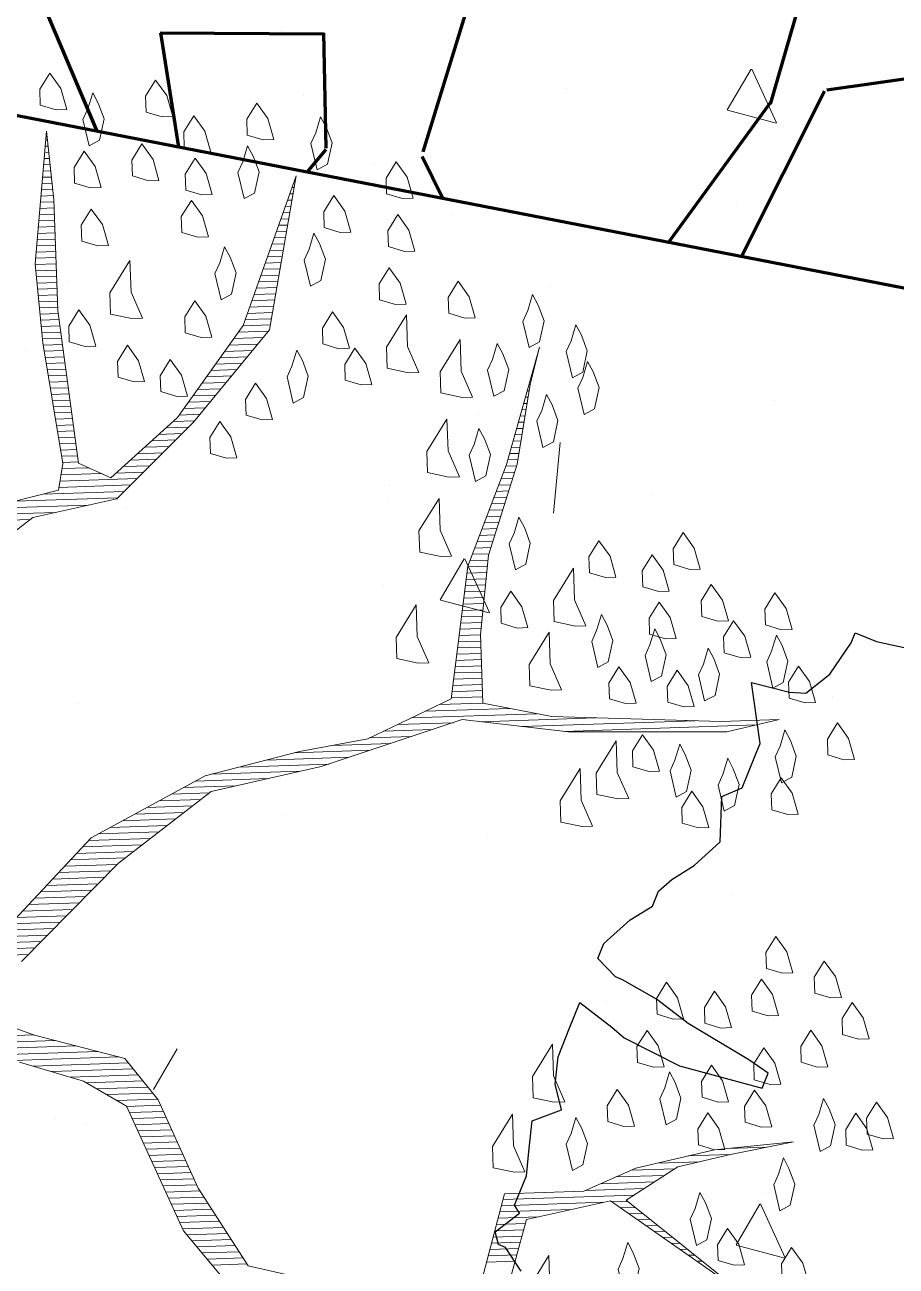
# Model space of a CAD drawing. Header units: millimetres. Extents: x 111 to 1506, y 14 to 566.
# Drawn here: x 211.049 to 212.026, y 96.274 to 97.665 of the extents above; entities that cross this region are included whole.
import ezdxf

# ---------------------------------------------------------------- set-up
doc = ezdxf.new("R2010")
doc.units = ezdxf.units.MM
for name, color, linetype, lineweight in [('ARBOLES', 78, 'Continuous', 5), ('G', 254, 'Continuous', 5), ('GRASS', 56, 'Continuous', 0)]:
    doc.layers.add(name, color=color, linetype=linetype, lineweight=lineweight)
doc.layers.add('fer', color=8, linetype='Continuous')

# ---------------------------------------------------------------- blocks, each defined once
blk = doc.blocks.new('tr')
at = {"layer": 'fer', "color": 97}
for p, q in [((1378.711237690082, 205.1749021162436), (1378.70528659006, 205.1489048915287)), ((1378.711237690082, 205.1749021162436), (1378.70528659006, 205.1489048915287)), ((1378.729090990159, 205.1749021162436), (1378.711237690082, 205.1749021162436)), ((1378.729090990159, 205.1749021162436), (1378.711237690082, 205.1749021162436)), ((1378.740993190209, 205.0795789589433), (1378.729090990159, 205.1749021162436)), ((1378.740993190209, 205.0795789589433), (1378.729090990159, 205.1749021162436)), ((1378.217296388024, 205.1055761836656), (1378.211345287998, 205.1402391499546)), ((1378.217296388024, 205.1055761836656), (1378.211345287998, 205.1402391499546)), ((1378.70528659006, 205.1489048915287), (1378.69338439001, 205.0709132173693)), ((1378.70528659006, 205.1489048915287), (1378.69338439001, 205.0709132173693)), ((1378.217296388024, 205.0795789589433), (1378.217296388024, 205.1055761836656)), ((1378.217296388024, 205.0795789589433), (1378.217296388024, 205.1055761836656)), ((1378.229198588075, 205.0795789589433), (1378.217296388024, 205.0795789589433)), ((1378.229198588075, 205.0795789589433), (1378.217296388024, 205.0795789589433)), ((1378.270856288249, 205.0709132173693), (1378.229198588075, 205.0795789589433)), ((1378.270856288249, 205.0709132173693), (1378.229198588075, 205.0795789589433)), ((1378.300611788372, 205.0535817342284), (1378.270856288249, 205.0709132173693)), ((1378.300611788372, 205.0535817342284), (1378.270856288249, 205.0709132173693)), ((1378.69338439001, 205.0709132173693), (1378.681482189959, 205.0275845095061)), ((1378.69338439001, 205.0709132173693), (1378.681482189959, 205.0275845095061)), ((1378.735042090184, 205.0102530263653), (1378.740993190209, 205.0795789589433)), ((1378.735042090184, 205.0102530263653), (1378.740993190209, 205.0795789589433)), ((1378.306562888398, 205.0362502510802), (1378.300611788372, 205.0535817342284)), ((1378.306562888398, 205.0362502510802), (1378.300611788372, 205.0535817342284)), ((1378.312513988423, 204.9929215432171), (1378.306562888398, 205.0362502510802)), ((1378.312513988423, 204.9929215432171), (1378.306562888398, 205.0362502510802)), ((1378.37202498867, 205.0275845095061), (1378.312513988423, 204.9929215432171)), ((1378.37202498867, 205.0275845095061), (1378.312513988423, 204.9929215432171)), ((1378.383927188721, 205.0275845095061), (1378.37202498867, 205.0275845095061)), ((1378.383927188721, 205.0275845095061), (1378.37202498867, 205.0275845095061)), ((1378.425584888892, 205.0275845095061), (1378.383927188721, 205.0275845095061)), ((1378.425584888892, 205.0275845095061), (1378.383927188721, 205.0275845095061)), ((1378.443438188968, 205.0102530263653), (1378.425584888892, 205.0275845095061)), ((1378.443438188968, 205.0102530263653), (1378.425584888892, 205.0275845095061)), ((1378.491046989167, 205.0275845095061), (1378.443438188968, 205.0102530263653)), ((1378.491046989167, 205.0275845095061), (1378.443438188968, 205.0102530263653)), ((1378.526753589316, 205.0102530263653), (1378.491046989167, 205.0275845095061)), ((1378.526753589316, 205.0102530263653), (1378.491046989167, 205.0275845095061)), ((1378.681482189959, 205.0275845095061), (1378.675531089933, 204.984255801643)), ((1378.681482189959, 205.0275845095061), (1378.675531089933, 204.984255801643)), ((1378.550557989414, 204.9929215432171), (1378.526753589316, 205.0102530263653)), ((1378.550557989414, 204.9929215432171), (1378.526753589316, 205.0102530263653)), ((1378.729090990159, 204.9929215432171), (1378.735042090184, 205.0102530263653)), ((1378.729090990159, 204.9929215432171), (1378.735042090184, 205.0102530263653)), ((1379.020694891375, 205.0015872847912), (1379.002841591298, 204.975590060069)), ((1379.020694891375, 205.0015872847912), (1379.002841591298, 204.975590060069)), ((1378.568411289487, 204.984255801643), (1378.550557989414, 204.9929215432171)), ((1378.568411289487, 204.984255801643), (1378.550557989414, 204.9929215432171)), ((1378.586264589563, 204.984255801643), (1378.568411289487, 204.984255801643)), ((1378.586264589563, 204.984255801643), (1378.568411289487, 204.984255801643)), ((1378.610068989661, 204.9669243184949), (1378.586264589563, 204.984255801643)), ((1378.610068989661, 204.9669243184949), (1378.586264589563, 204.984255801643)), ((1378.675531089933, 204.984255801643), (1378.675531089933, 204.975590060069)), ((1378.675531089933, 204.984255801643), (1378.675531089933, 204.975590060069)), ((1378.717188790108, 204.949592835354), (1378.729090990159, 204.9929215432171)), ((1378.717188790108, 204.949592835354), (1378.729090990159, 204.9929215432171)), ((1378.675531089933, 204.975590060069), (1378.663628889886, 204.949592835354)), ((1378.675531089933, 204.975590060069), (1378.663628889886, 204.949592835354)), ((1378.836210790605, 204.975590060069), (1378.812406390507, 204.9582585769208)), ((1378.836210790605, 204.975590060069), (1378.812406390507, 204.9582585769208)), ((1378.860015190703, 204.949592835354), (1378.836210790605, 204.975590060069)), ((1378.860015190703, 204.949592835354), (1378.836210790605, 204.975590060069)), ((1378.961183891124, 204.975590060069), (1378.955232791102, 204.9669243184949)), ((1378.961183891124, 204.975590060069), (1378.955232791102, 204.9669243184949)), ((1378.990939391251, 204.9582585769208), (1378.961183891124, 204.975590060069)), ((1378.990939391251, 204.9582585769208), (1378.961183891124, 204.975590060069)), ((1379.002841591298, 204.975590060069), (1379.002841591298, 204.9669243184949)), ((1379.002841591298, 204.975590060069), (1379.002841591298, 204.9669243184949)), ((1378.64577558981, 204.949592835354), (1378.610068989661, 204.9669243184949)), ((1378.64577558981, 204.949592835354), (1378.610068989661, 204.9669243184949)), ((1378.812406390507, 204.9582585769208), (1378.78265089038, 204.949592835354)), ((1378.812406390507, 204.9582585769208), (1378.78265089038, 204.949592835354)), ((1378.889770690826, 204.9582585769208), (1378.860015190703, 204.949592835354)), ((1378.889770690826, 204.9582585769208), (1378.860015190703, 204.949592835354)), ((1378.919526190954, 204.9669243184949), (1378.889770690826, 204.9582585769208)), ((1378.919526190954, 204.9669243184949), (1378.889770690826, 204.9582585769208)), ((1378.955232791102, 204.9669243184949), (1378.919526190954, 204.9669243184949)), ((1378.955232791102, 204.9669243184949), (1378.919526190954, 204.9669243184949)), ((1379.002841591298, 204.9669243184949), (1378.990939391251, 204.9582585769208)), ((1379.002841591298, 204.9669243184949), (1378.990939391251, 204.9582585769208)), ((1378.663628889886, 204.949592835354), (1378.64577558981, 204.949592835354)), ((1378.663628889886, 204.949592835354), (1378.64577558981, 204.949592835354)), ((1378.746944290231, 204.949592835354), (1378.717188790108, 204.949592835354)), ((1378.746944290231, 204.949592835354), (1378.717188790108, 204.949592835354)), ((1378.78265089038, 204.949592835354), (1378.746944290231, 204.949592835354)), ((1378.78265089038, 204.949592835354), (1378.746944290231, 204.949592835354))]:
    blk.add_line(p, q, dxfattribs=at)
blk = doc.blocks.new('*X16')
at = {"color": 0}
for p, q in [((17.93210942577763, 17.9), (17.93483849359653, 17.9)), ((17.9333094033471, 17.91), (17.93406927720585, 17.91)), ((17.92970947063871, 17.88), (17.93637692637789, 17.88)), ((17.93090944820817, 17.89), (17.93560770998721, 17.89)), ((17.92730951549978, 17.86), (17.93791535915926, 17.86)), ((17.92850949306924, 17.87), (17.93714614276857, 17.87)), ((17.92490956036085, 17.84), (17.93945379194062, 17.84)), ((17.92610953793031, 17.85), (17.93868457554994, 17.85)), ((17.92250960522192, 17.82), (17.94099222472199, 17.82)), ((17.92370958279138, 17.83), (17.94022300833131, 17.83)), ((18.32999268529428, 17.82), (18.33163245281471, 17.82)), ((17.92010965008299, 17.8), (17.94227637442539, 17.8)), ((17.92130962765245, 17.81), (17.94176144111267, 17.81)), ((18.32213568930374, 17.8), (18.3274945991269, 17.8)), ((18.32606418729901, 17.81), (18.32956352597081, 17.81)), ((17.91770969494406, 17.78), (17.94227637442539, 17.78)), ((17.91890967251353, 17.79), (17.94227637442539, 17.79)), ((18.3142786933132, 17.78), (18.3233567454391, 17.78)), ((18.31820719130847, 17.79), (18.325425672283, 17.79)), ((17.91530973980513, 17.76), (17.94227637442539, 17.76)), ((17.9165097173746, 17.77), (17.94227637442539, 17.77)), ((18.30642169732265, 17.76), (18.31921889175129, 17.76)), ((18.31035019531793, 17.77), (18.32128781859519, 17.77)), ((17.9129097846662, 17.74), (17.94227637442539, 17.74)), ((17.91410976223566, 17.75), (17.94227637442539, 17.75)), ((18.29856470133211, 17.74), (18.31508103806348, 17.74)), ((18.30249319932738, 17.75), (18.31714996490738, 17.75)), ((17.91050982952727, 17.72), (17.94227637442539, 17.72)), ((17.91170980709674, 17.73), (17.94227637442539, 17.73)), ((18.29070770534157, 17.72), (18.31094318437567, 17.72)), ((18.29463620333684, 17.73), (18.31301211121957, 17.73)), ((17.9083444650066, 17.7), (17.94227637442539, 17.7)), ((17.90930985195781, 17.71), (17.94227637442539, 17.71)), ((18.28285070935103, 17.7), (18.30680533068786, 17.7)), ((18.2867792073463, 17.71), (18.30887425753176, 17.71)), ((17.90901111921186, 17.69), (17.94227637442539, 17.69)), ((17.90967777341712, 17.68), (17.94227637442539, 17.68)), ((18.27499371336049, 17.68), (18.30266747700005, 17.68)), ((18.27892221135576, 17.69), (18.30473640384395, 17.69)), ((17.91034442762238, 17.67), (17.94227637442539, 17.67)), ((17.91101108182763, 17.66), (17.94227637442539, 17.66)), ((18.26713671736994, 17.66), (18.29852962331224, 17.66)), ((18.27106521536521, 17.67), (18.30059855015615, 17.67)), ((17.91167773603289, 17.65), (17.94227637442539, 17.65)), ((17.91234439023815, 17.64), (17.94227637442539, 17.64)), ((18.2592797213794, 17.64), (18.29439176962443, 17.64)), ((18.26320821937467, 17.65), (18.29646069646834, 17.65)), ((17.91301104444341, 17.63), (17.94227637442539, 17.63)), ((17.91367769864867, 17.62), (17.94276464341595, 17.62)), ((18.25142272538886, 17.62), (18.29025391593663, 17.62)), ((18.25535122338413, 17.63), (18.29232284278053, 17.63)), ((17.91434435285393, 17.61), (17.9437991068379, 17.61)), ((17.91501100705918, 17.6), (17.94483357025985, 17.6)), ((18.24356572939832, 17.6), (18.28611606224882, 17.6)), ((18.24749422739359, 17.61), (18.28818498909272, 17.61)), ((17.91567766126444, 17.59), (17.9458680336818, 17.59)), ((17.9163443154697, 17.58), (17.94690249710376, 17.58)), ((18.23172865261535, 17.58), (18.28049249416502, 17.58)), ((18.23937556849919, 17.59), (18.28404713540491, 17.59)), ((17.91724662227935, 17.57), (17.94793696052571, 17.57)), ((17.91855094572442, 17.56), (17.94897142394766, 17.56)), ((18.21643482084766, 17.56), (18.26284576520231, 17.56)), ((18.22408173673151, 17.57), (18.27166912968366, 17.57)), ((17.91985526916949, 17.55), (17.95000588736962, 17.55)), ((17.92115959261456, 17.54), (17.95104035079157, 17.54)), ((18.20114098907998, 17.54), (18.24519903623959, 17.54)), ((18.20878790496382, 17.55), (18.25402240072095, 17.55)), ((17.92246391605963, 17.53), (17.95207481421352, 17.53)), ((17.9237682395047, 17.52), (17.95310927763547, 17.52)), ((18.18584715731229, 17.52), (18.22755230727688, 17.52)), ((18.19349407319614, 17.53), (18.23637567175824, 17.53)), ((18.70987191500535, 17.52), (18.71051083821665, 17.52)), ((18.71305367371227, 17.53), (18.71336792766776, 17.53)), ((17.92507256294977, 17.51), (17.95414374105742, 17.51)), ((17.92637688639484, 17.5), (17.95517820447938, 17.5)), ((18.17055332554461, 17.5), (18.20990557831416, 17.5)), ((18.17820024142845, 17.51), (18.21872894279552, 17.51)), ((18.70350839759153, 17.5), (18.70479665931444, 17.5)), ((18.70669015629844, 17.51), (18.70765374876555, 17.51)), ((17.92768120983991, 17.49), (17.95621266790133, 17.49)), ((17.92898553328498, 17.48), (17.95724713132328, 17.48)), ((18.15525949377692, 17.48), (18.19225884935145, 17.48)), ((18.16290640966077, 17.49), (18.20108221383281, 17.49)), ((18.6971448801777, 17.48), (18.69909539126402, 17.48)), ((18.70032663888461, 17.49), (18.70193956986334, 17.49)), ((17.93028985673005, 17.47), (17.95828159474523, 17.47)), ((17.93159418017512, 17.46), (17.95931605816718, 17.46)), ((18.13996566200924, 17.46), (18.17461212038874, 17.46)), ((18.14761257789308, 17.47), (18.18343548487009, 17.47)), ((18.69078136276387, 17.46), (18.69509546603247, 17.46)), ((18.69396312147079, 17.47), (18.69709542864825, 17.47)), ((17.93289850362019, 17.45), (17.96035052158914, 17.45)), ((17.93420282706526, 17.44), (17.96138498501109, 17.44)), ((18.12211318533939, 17.44), (18.15696539142602, 17.44)), ((18.13231874612539, 17.45), (18.16578875590738, 17.45)), ((18.68441784535004, 17.44), (18.69109554080092, 17.44)), ((18.68759960405696, 17.45), (18.69309550341669, 17.45)), ((17.93550715051033, 17.43), (17.96241944843304, 17.43)), ((17.9368114739554, 17.42), (17.96345391185499, 17.42)), ((18.09847726351661, 17.42), (18.13598527983423, 17.42)), ((18.110295224428, 17.43), (18.14669936527587, 17.43)), ((18.67805432793622, 17.42), (18.68709561556937, 17.42)), ((18.68123608664313, 17.43), (18.68909557818515, 17.43)), ((17.93811579740047, 17.41), (17.96448837527695, 17.41)), ((17.93942012084554, 17.4), (17.9655228386989, 17.4)), ((18.07484134169382, 17.4), (18.11455710895093, 17.4)), ((18.08665930260522, 17.41), (18.12527119439257, 17.41)), ((18.67169081052239, 17.4), (18.68309569033782, 17.4)), ((18.67487256922931, 17.41), (18.6850956529536, 17.41)), ((17.94072444429061, 17.39), (17.96655730212085, 17.39)), ((17.94202876773568, 17.38), (17.9675917655428, 17.38)), ((18.05120541987103, 17.38), (18.09312893806763, 17.38)), ((18.06302338078243, 17.39), (18.10384302350928, 17.39)), ((18.66532729310856, 17.38), (18.67909576510628, 17.38)), ((18.66850905181548, 17.39), (18.68109572772205, 17.39)), ((17.93865611278472, 17.36), (18.00399075966884, 17.36)), ((17.9406560754005, 17.37), (17.98399113351109, 17.37)), ((18.02756949804825, 17.36), (18.07170076718433, 17.36)), ((18.03938745895964, 17.37), (18.08241485262598, 17.37)), ((18.65896377569473, 17.36), (18.67509583987473, 17.36)), ((18.66214553440165, 17.37), (18.6770958024905, 17.37)), ((17.93465618755317, 17.34), (18.05027259630104, 17.34)), ((17.93665615016895, 17.35), (18.06098668174269, 17.35)), ((18.65130520058344, 17.34), (18.66917051285712, 17.34)), ((18.6555156481956, 17.35), (18.67269985864967, 17.35)), ((17.86365819542146, 17.32), (18.02884442541774, 17.32)), ((17.90865735427639, 17.33), (18.03955851085939, 17.33)), ((18.64288430535913, 17.32), (18.66211182127204, 17.32)), ((18.64709475297129, 17.33), (18.66564116706458, 17.33)), ((17.83866441891202, 17.3), (17.92826106490951, 17.3)), ((17.84866423199088, 17.31), (17.98159340133014, 17.31)), ((18.63446341013482, 17.3), (18.65505312968695, 17.3)), ((18.63867385774697, 17.31), (18.65858247547949, 17.31)), ((17.82866460583314, 17.29), (17.88696775833271, 17.29)), ((18.6260425149105, 17.28), (18.64799443810187, 17.28)), ((18.63025296252266, 17.29), (18.65152378389441, 17.29)), ((18.61762161968619, 17.26), (18.64093574651678, 17.26)), ((18.62183206729835, 17.27), (18.64446509230932, 17.27)), ((18.60920072446188, 17.24), (18.63387705493169, 17.24)), ((18.61341117207404, 17.25), (18.63740640072424, 17.25)), ((18.60077982923757, 17.22), (18.62681836334661, 17.22)), ((18.60499027684972, 17.23), (18.63034770913915, 17.23)), ((18.59235893401325, 17.2), (18.62152089560061, 17.2)), ((18.59656938162541, 17.21), (18.62328901755407, 17.21)), ((18.58683583847829, 17.18), (18.61885427877958, 17.18)), ((18.58841475633285, 17.19), (18.6201875871901, 17.19)), ((18.58367800276917, 17.16), (18.61618766195855, 17.16)), ((18.58525692062373, 17.17), (18.61752097036907, 17.17)), ((18.58052016706006, 17.14), (18.61352104513752, 17.14)), ((18.58209908491462, 17.15), (18.61485435354803, 17.15)), ((18.57736233135094, 17.12), (18.61085442831648, 17.12)), ((18.5789412492055, 17.13), (18.612187736727, 17.13)), ((18.57420449564182, 17.1), (18.60818781149545, 17.1)), ((18.57578341349638, 17.11), (18.60952111990597, 17.11)), ((18.57104665993271, 17.08), (18.60558236418312, 17.08)), ((18.57262557778726, 17.09), (18.60685450308493, 17.09)), ((18.56788882422359, 17.06), (18.60558236418312, 17.06)), ((18.56946774207815, 17.07), (18.60558236418312, 17.07)), ((18.56473098851447, 17.04), (18.60558236418312, 17.04)), ((18.56630990636903, 17.05), (18.60558236418312, 17.05)), ((18.56149039743592, 17.02), (18.60558236418312, 17.02)), ((18.56315207065991, 17.03), (18.60558236418312, 17.03)), ((18.55815712640963, 17), (18.60558236418312, 17)), ((18.55982376192278, 17.01), (18.60558236418312, 17.01)), ((18.55482385538334, 16.98), (18.60558236418312, 16.98)), ((18.55649049089649, 16.99), (18.60558236418312, 16.99)), ((18.51248007699083, 16.96), (18.64850632738119, 16.96)), ((18.53533679259967, 16.97), (18.60558236418312, 16.97)), ((18.46676664577314, 16.94), (18.55673899029797, 16.94)), ((18.48962336138198, 16.95), (18.69183885072297, 16.95)), ((18.60085592099862, 16.94), (18.78642755911116, 16.94)), ((18.42105321455544, 16.92), (18.48924025201559, 16.92)), ((18.44390993016429, 16.93), (18.52298962115677, 16.93)), ((18.66752134152443, 16.93), (18.94642456837312, 16.93)), ((18.73418676205022, 16.92), (19.04487621135635, 16.92)), ((18.29951644913967, 16.9), (18.4217415137332, 16.9)), ((18.36076918439811, 16.91), (18.4554908828744, 16.91)), ((18.20951813142982, 16.88), (18.35424277545083, 16.88)), ((18.25451729028475, 16.89), (18.38799214459202, 16.89)), ((18.13916127724537, 16.86), (18.25606808400137, 16.86)), ((18.16451897257491, 16.87), (18.30856710266546, 16.87)), ((18.09916202492989, 16.84), (18.16013221953752, 16.84)), ((18.11916165108764, 16.85), (18.2035690653373, 16.85)), ((18.05916277261441, 16.82), (18.13244042947296, 16.82)), ((18.07916239877215, 16.83), (18.14628632450524, 16.83)), ((18.01916352029892, 16.8), (18.10474863940839, 16.8)), ((18.03916314645666, 16.81), (18.11859453444067, 16.81)), ((17.97916426798344, 16.78), (18.07705684934382, 16.78)), ((17.99916389414118, 16.79), (18.0909027443761, 16.79)), ((17.95347657946509, 16.76), (18.04936505927926, 16.76)), ((17.96347639254396, 16.77), (18.06321095431154, 16.77)), ((17.93347695330735, 16.74), (18.02167326921469, 16.74)), ((17.94347676638622, 16.75), (18.03551916424697, 16.75)), ((17.9134773271496, 16.72), (17.99786148986213, 16.72)), ((17.92347714022848, 16.73), (18.00841684811205, 16.73)), ((17.89347770099186, 16.7), (17.97675077336229, 16.7)), ((17.90347751407073, 16.71), (17.98730613161222, 16.71)), ((17.87347807483412, 16.68), (17.95564005686246, 16.68)), ((17.88347788791299, 16.69), (17.96619541511238, 16.69)), ((17.85347844867637, 16.66), (17.93452934036261, 16.66)), ((17.86347826175525, 16.67), (17.94508469861254, 16.67)), ((17.83347882251863, 16.64), (17.91341862386278, 16.64)), ((17.8434786355975, 16.65), (17.92397398211269, 16.65)), ((17.70307395335151, 16.62), (17.89230790736294, 16.62)), ((17.82347900943976, 16.63), (17.90286326561285, 16.63)), ((17.70340728045414, 16.61), (17.88175254911301, 16.61)), ((17.70374060755677, 16.6), (17.8711971908631, 16.6)), ((17.7040739346594, 16.59), (17.86064183261317, 16.59)), ((17.68704562178224, 16.46), (17.86489308585396, 16.46)), ((17.68388194716813, 16.44), (17.93258654124835, 16.44)), ((17.68554858268128, 16.45), (17.8985871767802, 16.45)), ((17.68221531165498, 16.43), (17.96658590571652, 16.43)), ((17.81449330194555, 16.42), (18.00058527018467, 16.42)), ((17.86165007260383, 16.41), (18.01566295137173, 16.41)), ((17.89164951184045, 16.4), (18.02316281118089, 16.4)), ((17.92164895107706, 16.39), (18.03066267099004, 16.39)), ((17.94727478289914, 16.38), (18.03816253079919, 16.38)), ((17.96327448382533, 16.37), (18.04566239060834, 16.37)), ((17.97927418475152, 16.36), (18.0531622504175, 16.36)), ((17.99527388567772, 16.35), (18.06066211022665, 16.35)), ((18.01055927585841, 16.34), (18.06508146982889, 16.34)), ((18.01472586464128, 16.33), (18.06919903992019, 16.33)), ((18.01889245342414, 16.32), (18.07331661001149, 16.32)), ((18.023059042207, 16.31), (18.07743418010279, 16.31)), ((18.02722563098987, 16.3), (18.08155175019409, 16.3)), ((18.03139221977273, 16.29), (18.08566932028539, 16.29)), ((18.03555880855559, 16.28), (18.08978689037669, 16.28)), ((18.03972539733846, 16.27), (18.09390446046799, 16.27)), ((18.04389198612132, 16.26), (18.09802203055929, 16.26)), ((18.04805857490418, 16.25), (18.10213960065059, 16.25)), ((18.05222516368704, 16.24), (18.10625717074189, 16.24)), ((18.97592273007992, 16.24), (19.0394503215144, 16.24)), ((18.05639175246991, 16.23), (18.11037474083319, 16.23)), ((18.06055834125277, 16.22), (18.11449231092449, 16.22)), ((18.86147158254006, 16.22), (18.92950296610496, 16.22)), ((18.91147064793442, 16.23), (18.97950203149932, 16.23)), ((18.06472493003564, 16.21), (18.11860988101579, 16.21)), ((18.0688915188185, 16.2), (18.12358171159799, 16.2)), ((18.79407890626019, 16.2), (18.87297877466137, 16.2)), ((18.81907843895737, 16.21), (18.88964512979283, 16.21)), ((18.07305810760136, 16.19), (18.12958159944531, 16.19)), ((18.07722469638423, 16.18), (18.13558148729264, 16.18)), ((18.74407984086584, 16.18), (18.83964606439847, 16.18)), ((18.76907937356302, 16.19), (18.85631241952992, 16.19)), ((18.08139128516709, 16.17), (18.14158137513996, 16.17)), ((18.08555787394995, 16.16), (18.14758126298729, 16.16)), ((18.60837856442777, 16.16), (18.77340263166577, 16.16)), ((18.61137850835143, 16.17), (18.82297970926702, 16.17)), ((18.78685527463478, 16.16), (18.81203072739739, 16.16)), ((18.08972446273282, 16.15), (18.15358115083461, 16.15)), ((18.09389105151568, 16.14), (18.15958103868193, 16.14)), ((18.60237867658044, 16.14), (18.66673795882448, 16.14)), ((18.6053786205041, 16.15), (18.72007029524511, 16.15)), ((18.80018835873994, 16.15), (18.82369717598941, 16.15)), ((18.8135214428451, 16.14), (18.83536362458142, 16.14)), ((18.10040687277039, 16.13), (18.16558092652925, 16.13)), ((18.10818450516507, 16.12), (18.17158081437658, 16.12)), ((18.59637878873312, 16.12), (18.64294404768493, 16.12)), ((18.59937873265678, 16.13), (18.64606898927208, 16.13)), ((18.82685452695026, 16.13), (18.84703007317344, 16.13)), ((18.84018761105543, 16.12), (18.85869652176545, 16.12)), ((18.11596213755975, 16.11), (18.1775807022239, 16.11)), ((18.12373976995442, 16.1), (18.18358059007122, 16.1)), ((18.5903789008858, 16.1), (18.63669416451064, 16.1)), ((18.59337884480946, 16.11), (18.63981910609779, 16.11)), ((18.85352069516059, 16.11), (18.87036297035747, 16.11)), ((18.86685377926575, 16.1), (18.88202941894949, 16.1)), ((18.13151740234911, 16.09), (18.18958047791855, 16.09)), ((18.13929503474378, 16.08), (18.19558036576587, 16.08)), ((18.58437901303847, 16.08), (18.63044428133634, 16.08)), ((18.58737895696213, 16.09), (18.63356922292349, 16.09)), ((18.88018686337091, 16.09), (18.89369586754151, 16.09)), ((18.89351994747607, 16.08), (18.90536231613352, 16.08)), ((18.58137906911481, 16.07), (18.6273193397492, 16.07)), ((18.90685303158123, 16.07), (18.91702876472554, 16.07)), ((18.9201861156864, 16.06), (18.92869521331756, 16.06))]:
    blk.add_line(p, q, dxfattribs=at)
blk = doc.blocks.new('E1E')
at = {"layer": 'ARBOLES', "ltscale": 0.2}
for p, q in [((95.21043215159789, 58.47292980884792), (95.21043215159789, 58.47292980884792)), ((95.47090771903736, 58.38569196259565), (95.47090771903736, 58.38569196259565)), ((95.51212426039936, 58.39318980228864), (95.51212426039936, 58.39318980228864)), ((94.89222864670687, 58.34178226368775), (94.89222864670687, 58.34178226368775)), ((95.39567735442728, 58.24515711178507), (95.40487018095013, 58.30828182645136)), ((94.58820873819984, 58.14323738980458), (94.530163800216, 58.19790885420814)), ((94.59765985414963, 58.207038994186), (94.53042211942775, 58.19858580100531)), ((94.58882484806783, 58.14371812412075), (94.5980176745906, 58.20684283878693)), ((94.73628233018229, 58.19350984426982), (94.73628233018229, 58.19350984426982)), ((94.58668975463767, 58.12730982811847), (94.58668975463767, 58.12730982811847)), ((94.88333278133172, 57.96891544010536), (94.88333278133172, 57.96891544010536)), ((95.57534154037165, 57.96048035108042), (95.57534154037165, 57.96048035108042)), ((95.38248794909184, 57.89886420645968), (95.38248794909184, 57.89886420645968)), ((95.69555240605827, 57.8639465182644), (95.69555240605827, 57.8639465182644)), ((95.11687333372782, 57.82003681935684), (95.11687333372782, 57.82003681935684)), ((94.78082098942065, 57.77033874477017), (94.78082098942065, 57.77033874477017)), ((94.95159914341154, 57.61486037035097), (94.95159914341154, 57.61486037035097)), ((95.73408134546268, 57.59483243042954), (95.73408134546268, 57.59483243042954)), ((95.37292328732354, 57.56222355647473), (95.37292328732354, 57.56222355647473)), ((95.29419891004059, 57.55098130057233), (95.22696117531875, 57.54252810739153)), ((95.28536343615377, 57.48766053579043), (95.2945562626765, 57.5507852504566)), ((95.28474799400571, 57.48717981696124), (95.22670305602176, 57.54185128136479)), ((94.7551524150852, 57.47236613730438), (94.7551524150852, 57.47236613730438)), ((95.40959679664995, 57.45291798234853), (95.40959679664995, 57.45291798234853)), ((95.9402509291455, 57.44803089331282), (95.9402509291455, 57.44803089331282)), ((95.41629587223343, 57.43322060120914), (95.41629587223343, 57.43322060120914)), ((95.25430758284556, 57.40231490365856), (95.25430758284556, 57.40231490365856)), ((95.2247004736193, 57.29347188602621), (95.19688712209057, 57.38502625355925)), ((95.75346275060558, 57.33226367001297), (95.75346275060558, 57.33226367001297)), ((95.92019709307912, 57.34220107393325), (95.92019709307912, 57.34220107393325)), ((95.08511224783722, 57.3110035342675), (95.08511224783722, 57.3110035342675)), ((95.34151802074864, 57.2982913750256), (95.34151802074864, 57.2982913750256)), ((94.97762082038861, 57.13258371199407), (94.97762082038861, 57.13258371199407)), ((96.04549082056481, 57.13190377733353), (96.04549082056481, 57.13190377733353)), ((95.3165085321854, 57.10241091258347), (95.3165085321854, 57.10241091258347)), ((95.47677598814896, 57.06253247834825), (95.47677598814896, 57.06253247834825)), ((95.59756797434437, 57.04047811214336), (95.59756797434437, 57.04047811214336)), ((95.72100627175215, 56.98998932925251), (95.72100627175215, 56.98998932925251)), ((95.12467127153805, 56.9079893078296), (95.12467127153805, 56.9079893078296)), ((95.78120526100716, 56.92077114344174), (95.78120526100716, 56.92077114344174)), ((95.39652172293941, 56.8480748811716), (95.39652172293941, 56.8480748811716)), ((95.18388514926953, 56.79348528878954), (95.11664741454769, 56.78503209560886)), ((95.17504951788014, 56.73016395979565), (95.18424234440286, 56.79328867446184)), ((95.17443375499468, 56.72968081671871), (95.11638881701086, 56.78435228112225)), ((95.07203717412679, 56.70616043309046), (95.07203717412679, 56.70616043309046))]:
    blk.add_line(p, q, dxfattribs=at)
for points in [[(95.58613506684077, 58.34172054120236), (95.49650309731369, 58.33298324801618), (95.42999069431156, 58.34233452253515), (95.295442970324, 58.46947065514659), (95.22384977862184, 58.50773429119661)], [(94.85886784837535, 58.39976795497062), (94.87268706618902, 58.28122238156019), (94.77731261866705, 58.21537216930123), (94.56908686539593, 58.26293816854176), (94.75780080770703, 58.2066837874434), (94.71013852637024, 58.13869816321624), (94.65089151934664, 58.09672877323423), (94.57863663834969, 58.0489671286803), (94.6732995117283, 58.09891309653078), (94.76217002226377, 58.16186718150372), (94.81562466644384, 58.21684468860853), (94.91318372124424, 58.26028659789749), (94.8942837147305, 58.40774453283898)], [(95.05906674667624, 58.45773941201769), (95.19712245653187, 58.48024553764439), (95.29910061073751, 58.40874980479843), (95.39386325381308, 58.31845370025808), (95.45605632710684, 58.28379799548354), (95.58110416298908, 58.30051186653807), (95.6577282585428, 58.30345690515247)], [(95.6346585768662, 58.21524730125196), (95.56321503970949, 58.04314782871578), (95.48379453243109, 57.90646477627197), (95.35879658139736, 57.81962986902197), (95.20635973413022, 57.68940196381121), (95.06759245013123, 57.65099159377625), (94.8695781591088, 57.57061183375917), (94.81033115208531, 57.52864244377707), (94.88187445893885, 57.5604998439225), (95.09579280535644, 57.64016779995011), (95.18903253044859, 57.6583052789836), (95.22668288893058, 57.57375251768683), (95.2571177362826, 57.47039938469554), (95.26732919853129, 57.34245362543792), (95.29126010889664, 57.23620436516084), (95.29852550487516, 57.18488370065989), (95.28033707250464, 57.34824588000986), (95.27734112138596, 57.49499201096198), (95.24182548533388, 57.62725750548432), (95.2309523337904, 57.669177984138), (95.31474205562569, 57.76104443064212), (95.39350087360916, 57.81170220248195), (95.49898701368288, 57.88984872787414), (95.61021563175149, 58.0251081723391), (95.67154747635657, 58.18491133174194)], [(95.9075114349518, 57.76001211329007), (95.84541813135507, 57.654425745674), (95.75004368383308, 57.58857553341481), (95.69303116893656, 57.45407680426767), (95.64470719830491, 57.30006589943665), (95.68967283761386, 57.09407143744356), (95.68012306466007, 57.30804247730502), (95.7154391613182, 57.45626112756422), (95.76813234650663, 57.56545542645567), (95.81584451269184, 57.56332001448747), (95.91934558488099, 57.383390698068), (95.9801653947366, 57.24680546828089), (96.02431969020535, 57.16514883427014), (95.97142696562301, 57.33643868016013), (95.92148030731087, 57.43110343129346), (95.83535632365185, 57.57200839634542), (95.82737935353013, 57.60742481643778), (95.880122423567, 57.64649807913388)]]:
    blk.add_lwpolyline(points, dxfattribs=at)
for points in [[(94.79454005265181, 58.38671092651968), (94.82345198202023, 58.39179137710214), (94.83503670770705, 58.3657751428571), (94.8263980482904, 58.31516628234549), (94.80902095976029, 58.35419063371322), (94.78153217867832, 58.38091867194775)], [(94.73244674905494, 58.28112455890351), (94.73315832319832, 58.297028803312), (94.71217347910323, 58.32665296883265), (94.70206178655135, 58.31435665569943), (94.70714257525145, 58.28544429416824), (94.72233505650335, 58.26882824577028), (94.73463135633341, 58.25871625593372)], [(94.59007170949104, 58.23331400302122), (94.61247970187279, 58.23549832631788), (94.62116824613796, 58.2159861506339), (94.61684891642963, 58.19068172037821), (94.5951524981912, 58.20440164149004), (94.57706383551763, 58.2275217484494)], [(94.91176057295769, 58.22847810908051), (94.94067250232607, 58.23355855966297), (94.95225722801291, 58.20754232541792), (94.94361856859624, 58.15693346490632), (94.92624148006615, 58.19595781627395), (94.89875269898417, 58.22268585450847)], [(94.50043973996391, 58.22457670983514), (94.52284773234571, 58.22676103313158), (94.53153627661086, 58.20724885744782), (94.52721694690256, 58.18194442719202), (94.505520528664, 58.19566434830396), (94.48743186599056, 58.21878445526321)], [(94.66745726403649, 58.18204224984861), (94.66816883817994, 58.19794649425721), (94.64718399408473, 58.22757065977775), (94.63707230153288, 58.21527434664453), (94.64215309023294, 58.18636198511359), (94.65734557148485, 58.1697459367155), (94.66964187131492, 58.15963394687894)], [(94.8604905360559, 58.15109229900614), (94.86120211019914, 58.16699654341464), (94.84021726610405, 58.19662070893507), (94.8301055735523, 58.18432439580197), (94.83518636225234, 58.15541203427089), (94.85037884350416, 58.13879598587281), (94.86267514333431, 58.12868399603627)], [(94.58077136077956, 58.09667986190588), (94.58148293492302, 58.11258410631449), (94.56049809082779, 58.1422082718348), (94.55038639827595, 58.12991195870158), (94.55546718697616, 58.10099959717063), (94.57065966822793, 58.08438354877266), (94.582955968058, 58.074271558936)], [(94.79834734761066, 58.11562696758531), (94.82075533999244, 58.117811290882), (94.8294438842576, 58.098299115198), (94.82512455454928, 58.07299468494221), (94.80342813631071, 58.08671460605426), (94.78533947363728, 58.10983471301351)], [(94.89737943554606, 58.12075632949614), (94.92629136491458, 58.12583678007871), (94.93787609060136, 58.09982054583342), (94.92923743118484, 58.04921168532205), (94.91186034265459, 58.08823603668979), (94.88437156157276, 58.11496407492432)], [(94.6732995117283, 58.09891309653078), (94.6957075041102, 58.10109741982732), (94.70439604837536, 58.08158524414334), (94.70007671866705, 58.05628081388765), (94.67838030042849, 58.0700007349996), (94.66029163775505, 58.09312084195885)], [(94.766589121669, 58.04692953936868), (94.76730069581222, 58.06283378377729), (94.74631585171714, 58.09245794929783), (94.7362041591654, 58.08016163616462), (94.74128494786548, 58.05124927463365), (94.75647742911728, 58.03463322623558), (94.76877372894731, 58.02452123639902)], [(94.56059786052474, 58.00196619944408), (94.56130943466809, 58.01787044385257), (94.54032459057285, 58.04749460937312), (94.53021289802125, 58.03519829624), (94.5352936867212, 58.00628593470882), (94.550486167973, 57.98966988631097), (94.56278246780305, 57.9795578964743)], [(94.62634880453498, 58.04683171671211), (94.64875679691673, 58.04901604000865), (94.65744534118168, 58.02950386432489), (94.65312601147357, 58.00419943406909), (94.63142959323505, 58.01791935518092), (94.6133409305616, 58.04103946214017)], [(94.69286120753695, 58.03748044219314), (94.71526919991872, 58.0396647654898), (94.72395774418388, 58.02015258980581), (94.71963841447555, 57.99484815955001), (94.69794199623712, 58.00856808066197), (94.67985333356357, 58.03168818762121)], [(94.48829309467935, 58.02432559108551), (94.51070108706101, 58.02650991438217), (94.51938963132616, 58.00699773869819), (94.51507030161785, 57.98169330844238), (94.49337388337943, 57.99541322955455), (94.47528522070586, 58.0185333365137)], [(94.7911817213291, 58.02670555969545), (94.813589713711, 58.028889882992), (94.82227825797605, 58.00937770730813), (94.81795892826773, 57.98407327705232), (94.79626251002917, 57.99779319816439), (94.77817384735573, 58.02091330512364)], [(94.46806970957589, 57.99973296481929), (94.49047770195776, 58.00191728811586), (94.49916624622281, 57.98240511243186), (94.49484691651449, 57.95710068217606), (94.47315049827594, 57.9708206032881), (94.45506183560262, 57.99394071024726)], [(94.63651038193524, 57.98900699364985), (94.65891837431688, 57.99119131694651), (94.66760691858204, 57.97167914126252), (94.66328758887371, 57.94637471100672), (94.64159117063518, 57.96009463211877), (94.62350250796172, 57.98321473907804)], [(94.72690381045393, 57.94352749504929), (94.7493118028357, 57.94571181834571), (94.75800034710088, 57.92619964266196), (94.75368101739257, 57.90089521240616), (94.73198459915415, 57.9146151335181), (94.71389593648055, 57.93773524047724)], [(94.79123160617762, 57.95658452350021), (94.81363959855929, 57.95876884679664), (94.82232814282445, 57.93925667111277), (94.81800881311614, 57.91395224085708), (94.79631239487769, 57.92767216196903), (94.77822373220422, 57.95079226892815)], [(94.58666349331992, 57.94342967239248), (94.60907148570169, 57.94561399568902), (94.61776002996672, 57.92610182000526), (94.61344070025841, 57.90079738974945), (94.59174428201996, 57.9145173108614), (94.57365561934664, 57.93763741782065)], [(94.67416074041708, 57.90445423235318), (94.69656873279898, 57.90663855564973), (94.70525727706392, 57.88712637996586), (94.70093794735573, 57.86182194971006), (94.67924152911716, 57.875541870822), (94.66115286644384, 57.89866197778115)], [(94.54911290453485, 57.88774036129853), (94.57152089691671, 57.88992468459507), (94.58020944118168, 57.8704125089112), (94.57589011147344, 57.84510807865539), (94.55419369323505, 57.85882799976734), (94.5361050305616, 57.88194810672648)], [(94.60480204084197, 57.85018852923785), (94.62721003322365, 57.8523728525345), (94.6358985774888, 57.83286067685053), (94.6315792477805, 57.80755624659472), (94.60988282954206, 57.82127616770678), (94.59179416686848, 57.84439627466603)], [(94.67781838083059, 57.84373338200503), (94.70022637321236, 57.84591770530146), (94.70891491747757, 57.8264055296177), (94.7045955877692, 57.80110109936189), (94.6828991695308, 57.81482102047384), (94.66481050685722, 57.8379411274331)], [(95.00245331056742, 57.76227239330754), (95.03136523993594, 57.76735284389001), (95.04294996562264, 57.74133660964484), (95.03431130620609, 57.69072774913325), (95.01693421767588, 57.72975210050097), (94.98944543659405, 57.75648013873563)], [(94.971406658769, 57.70947920949952), (95.00031858813752, 57.71455966008197), (95.01190331382423, 57.68854342583681), (95.00326465440769, 57.63793456532532), (94.98588756587758, 57.67695891669295), (94.95839878479565, 57.7036869549276)], [(94.85647051543847, 57.70506165157807), (94.87887850782026, 57.70724597487462), (94.8875670520853, 57.68773379919075), (94.88324772237699, 57.66242936893496), (94.86155130413856, 57.6761492900469), (94.84346264146512, 57.69926939700603)], [(94.85291264472193, 57.6255404295354), (94.85362421886526, 57.64144467394389), (94.83263937477017, 57.67106883946443), (94.82252768221831, 57.65877252633133), (94.82760847091848, 57.62986016480015), (94.84280095217028, 57.61324411640229), (94.8550972520003, 57.60313212656551)], [(94.92013662186731, 57.63209339942505), (94.92084819601057, 57.64799764383365), (94.89986335191536, 57.67762180935408), (94.88975165936372, 57.66532549622074), (94.8948324480638, 57.6364131346899), (94.91002492931563, 57.61979708629183), (94.92232122914555, 57.60968509645526)], [(94.94686394395731, 57.65958215297739), (94.9692719363391, 57.66176647627394), (94.97796048060415, 57.64225430059007), (94.97364115089584, 57.61694987033425), (94.95194473265741, 57.63066979144621), (94.93385606998407, 57.65378989840546)], [(94.751695949508, 57.64281937059439), (94.77410394188988, 57.64500369389104), (94.78279248615493, 57.62549151820706), (94.77847315644662, 57.60018708795126), (94.75677673820817, 57.61390700906331), (94.73868807553472, 57.63702711602245)], [(95.29024922566241, 57.64102633792474), (95.3191611550308, 57.64610678850708), (95.33074588071777, 57.6200905542618), (95.32210722130098, 57.56948169375033), (95.30473013277086, 57.60850604511817), (95.27724135168901, 57.6352340833527)], [(95.11027371246486, 57.60764750714365), (95.13918564183341, 57.61272795772622), (95.15077036752008, 57.58671172348107), (95.14213170810356, 57.53610286296957), (95.12475461957335, 57.57512721433731), (95.09726583849165, 57.60185525257184)], [(94.79585024497685, 57.56116273658363), (94.79656181912009, 57.57706698099211), (94.77557697502485, 57.60669114651254), (94.76546528247324, 57.59439483337944), (94.7705460711733, 57.56548247184825), (94.78573855242512, 57.54886642345053), (94.79803485225516, 57.53875443361385)], [(95.0105300503862, 57.58661390082448), (95.03293804276794, 57.58879822412103), (95.04162658703301, 57.56928604843704), (95.0373072573247, 57.54398161818136), (95.01561083908622, 57.55770153929329), (94.99752217641279, 57.58082164625243)], [(94.93609056211076, 57.56126055924032), (94.95849855449266, 57.56344488253687), (94.96718709875759, 57.543932706853), (94.96286776904941, 57.51862827659721), (94.94117135081095, 57.53234819770914), (94.92308268813751, 57.55546830466828)], [(94.70911445687142, 57.54592138483603), (94.73152244925319, 57.54810570813269), (94.74021099351823, 57.52859353244871), (94.73589166380992, 57.50328910219291), (94.71419524557147, 57.51700902330509), (94.69610658289801, 57.54012913026421)], [(95.00986836109126, 57.50058862022051), (95.0105799352347, 57.51649286462889), (94.9895950911395, 57.54611703014955), (94.97948339858787, 57.53382071701621), (94.98456418728784, 57.50490835548525), (94.99975666853963, 57.48829230708728), (95.01205296836969, 57.47818031725061)], [(95.08359627522331, 57.51003771739606), (95.08430784936665, 57.52594196180466), (95.06332300527143, 57.55556612732497), (95.05321131271982, 57.54326981419175), (95.05829210141987, 57.5143574526608), (95.07348458267157, 57.49774140426285), (95.08578088250162, 57.48762941442628)], [(95.18405151144535, 57.54697556812385), (95.20645950382723, 57.5491598914205), (95.21514804809219, 57.52964771573664), (95.21082871838408, 57.50434328548082), (95.18913230014554, 57.51806320659266), (95.17104363747208, 57.54118331355214)], [(94.93324426553751, 57.49764358160625), (94.93395583968088, 57.51354782601474), (94.91297099558577, 57.54317199153517), (94.90285930303403, 57.53087567840196), (94.90794009173412, 57.50196331687089), (94.9231325729858, 57.48534726847303), (94.93542887281609, 57.47523527863636)], [(95.11250820459185, 57.51511816797851), (95.14142013396022, 57.52019861856098), (95.15300485964707, 57.4941823843158), (95.14436620023041, 57.4435735238042), (95.12698911170031, 57.48259787517195), (95.09950033061834, 57.50932591340658)], [(94.78650001141683, 57.49464963166353), (94.80890800379863, 57.49683395496008), (94.81759654806379, 57.47732177927621), (94.81327721835548, 57.4520173490204), (94.79158080011706, 57.46573727013235), (94.77349213744348, 57.4888573770916)], [(95.31565316916289, 57.49646453026905), (95.34456509853129, 57.50154498085162), (95.35614982421811, 57.47552874660646), (95.34751116480145, 57.42491988609486), (95.33013407627135, 57.4639442374626), (95.30264529518936, 57.49067227569724)], [(94.85448544755405, 57.44698580976629), (94.85519702169736, 57.46289005417491), (94.83421217760215, 57.49251421969534), (94.82410048505044, 57.48021790656212), (94.82918127375049, 57.45130554503105), (94.84437375500231, 57.4346894966332), (94.85667005483235, 57.42457750679664)], [(94.99325273155287, 57.48539617980139), (95.01566072393479, 57.48758050309781), (95.02434926819984, 57.46806832741395), (95.0200299384914, 57.44276389715825), (94.99833352025296, 57.45648381827021), (94.98024485757949, 57.47960392522945)], [(95.63373427706443, 57.48222845048103), (95.6561422694462, 57.48441277377768), (95.66483081371136, 57.46490059809371), (95.66051148400305, 57.4395961678379), (95.6388150657646, 57.45331608894995), (95.62072640309106, 57.4764361959091)], [(94.89061288805243, 57.47086663204328), (94.91302088043419, 57.47305095533993), (94.92170942469936, 57.45353877965583), (94.91739009499105, 57.42823434940014), (94.89569367675259, 57.44195427051209), (94.87760501407905, 57.46507437747133)], [(95.23618277703592, 57.42990251402073), (95.23689435117915, 57.44580675842922), (95.21590950708405, 57.47543092394965), (95.20579781453232, 57.46313461081654), (95.2108786032324, 57.43422224928547), (95.22607108448419, 57.41760620088761), (95.23836738431434, 57.40749421105082)], [(94.93690190595105, 57.43692273125809), (94.9593098983328, 57.43910705455465), (94.96799844259786, 57.41959487887065), (94.96367911288954, 57.39429044861497), (94.94198269465113, 57.4080103697269), (94.9238940319777, 57.43113047668616)], [(95.02582230133491, 57.42975578003568), (95.04823029371668, 57.43194010333222), (95.05691883798174, 57.41242792764835), (95.05259950827343, 57.38712349739266), (95.03090309003498, 57.40084341850461), (95.01281442736155, 57.42396352546375)], [(95.09955021546685, 57.43920487721133), (95.12195820784865, 57.44138920050788), (95.13064675211369, 57.42187702482389), (95.12632742240535, 57.39657259456821), (95.10463100416693, 57.41029251568015), (95.08654234149358, 57.4334126226393)], [(95.72702388700502, 57.43024489331904), (95.74943187938679, 57.4324292166156), (95.75812042365185, 57.41291704093185), (95.75380109394352, 57.38761261067605), (95.73210467570507, 57.40133253178798), (95.71401601303153, 57.42445263874724)], [(95.7877439271637, 57.43390173592279), (95.81015191954536, 57.43608605921934), (95.81884046381055, 57.41657388353546), (95.81452113410221, 57.39126945327966), (95.79282471586365, 57.40498937439172), (95.77473605319021, 57.42810948135097)], [(94.85306229926736, 57.41517732094921), (94.87547029164914, 57.41736164424587), (94.88415883591429, 57.397849468562), (94.87983950620598, 57.37254503830619), (94.85814308796755, 57.38626495941814), (94.840054425294, 57.40938506637739)], [(95.6084799881094, 57.41642714955041), (95.63088798049118, 57.41861147284695), (95.63957652475634, 57.3990992971632), (95.63525719504801, 57.3737948669074), (95.61356077680959, 57.38751478801922), (95.59547211413604, 57.4106348949786)], [(95.86655262999572, 57.41443847156728), (95.8889606223775, 57.41662279486369), (95.89764916664257, 57.39711061917993), (95.89332983693423, 57.37180618892414), (95.8716334186958, 57.38552611003619), (95.85354475602236, 57.40864621699545)], [(95.34608801651487, 57.39311139727788), (95.3749999458834, 57.39819184786032), (95.38658467157013, 57.37217561361517), (95.37794601215359, 57.32156675310367), (95.36056892362335, 57.36059110447131), (95.33308014254152, 57.38731914270593)], [(94.99838340510149, 57.38636278207484), (95.02079139748324, 57.38854710537139), (95.02947994174829, 57.36903492968751), (95.02516061203998, 57.34373049943171), (95.00346419380156, 57.35745042054378), (94.98537553112808, 57.38057052750303)], [(95.3309454201116, 57.33960640948037), (95.33165699425484, 57.35551065388897), (95.31067215015972, 57.3851348194094), (95.300560457608, 57.37283850627618), (95.30564124630808, 57.34392614474511), (95.32083372755987, 57.32731009634725), (95.33313002739004, 57.31719810651047)], [(95.59841818040621, 57.33400980022182), (95.59912975454964, 57.34991404463045), (95.57814491045444, 57.37953821015098), (95.56803321790261, 57.36724189701776), (95.57311400660278, 57.33832953548657), (95.58830648785455, 57.32171348708873), (95.60060278768464, 57.31160149725204)], [(95.82249810422392, 57.35585303318729), (95.85141003359243, 57.36093348376975), (95.86299475927913, 57.33491724952459), (95.8543560998626, 57.2843083890131), (95.8369790113324, 57.32333274038096), (95.80949023025066, 57.35006077861547)], [(95.72636219771007, 57.34421961271521), (95.74877019009199, 57.34640393601175), (95.75745873435714, 57.32689176032788), (95.75313940464872, 57.30158733007218), (95.73144298641027, 57.31530725118402), (95.71335432373684, 57.33842735814338)], [(95.50228227389236, 57.32237637974986), (95.52469026627425, 57.32456070304628), (95.53337881053932, 57.3050485273623), (95.52905948083107, 57.27974409710672), (95.50736306259255, 57.29346401821867), (95.4892743999191, 57.31658412517781)], [(95.2637713278147, 57.26293240339535), (95.26448290195805, 57.27883664780396), (95.24349805786294, 57.30846081332429), (95.23338636531106, 57.29616450019118), (95.23846715401129, 57.2672521386601), (95.25365963526308, 57.25063609026213), (95.26595593509312, 57.2405241004256)], [(95.37001892688015, 57.28686213700067), (95.39893085624867, 57.29194258758324), (95.41051558193548, 57.26592635333797), (95.40187692251884, 57.21531749282648), (95.38449983398858, 57.25434184419423), (95.35701105290687, 57.28106988242886)], [(95.44953920385564, 57.28330311705376), (95.47845113322401, 57.28838356763622), (95.49003585891084, 57.26236733339094), (95.48139719949421, 57.21175847287956), (95.46402011096407, 57.25078282424719), (95.43653132988213, 57.27751086248172)], [(95.54857129179109, 57.28843247896445), (95.57097928417288, 57.290616802261), (95.57966782843792, 57.27110462657724), (95.5753484987296, 57.24580019632144), (95.55365208049116, 57.25952011743338), (95.53556341781763, 57.28264022439264)], [(95.74089298966719, 57.24157828371328), (95.74160456381053, 57.25748252812178), (95.72061971971532, 57.28710669364243), (95.71050802716348, 57.27481038050932), (95.71558881586365, 57.24589801897813), (95.73078129711544, 57.22928197058017), (95.7430775969455, 57.2191699807435)], [(95.90206826604792, 57.28217297704491), (95.92447625842956, 57.28435730034156), (95.93316480269476, 57.26484512465758), (95.92884547298642, 57.2395406944019), (95.907149054748, 57.25326061551384), (95.88906039207441, 57.2763807224731)], [(95.35126857491188, 57.22395696335597), (95.3519801490551, 57.23986120776446), (95.33099530496, 57.269485373285), (95.32088361240841, 57.2571890601519), (95.3259644011085, 57.22827669862072), (95.34115688236027, 57.21166065022275), (95.35345318219031, 57.20154866038619)], [(95.22911692045128, 57.20073903374014), (95.22982849459473, 57.21664327814862), (95.20884365049952, 57.24626744366904), (95.19873195794779, 57.23397113053583), (95.20381274664796, 57.20505876900488), (95.21900522789969, 57.18844272060691), (95.23130152772973, 57.17833073077024)], [(95.6361184237368, 57.17933600272958), (95.63682999788004, 57.19524024713819), (95.6158451537848, 57.22486441265885), (95.6057334612332, 57.21256809952574), (95.61081424993328, 57.18365573799456), (95.62600673118496, 57.16703968959648), (95.63830303101513, 57.15692769975992)], [(95.78138964472241, 57.22064250005068), (95.80379763710407, 57.22282682334723), (95.81248618136914, 57.20331464766335), (95.8081668516608, 57.17801021740756), (95.7864704334225, 57.1917301385195), (95.76838177074902, 57.21485024547876)], [(95.94043019867313, 57.21352446015662), (95.9628381910549, 57.21570878345328), (95.97152673532005, 57.19619660776929), (95.96720740561173, 57.17089217751349), (95.9455109873732, 57.18461209862566), (95.92742232469976, 57.20773220558481)], [(95.26239806437664, 57.1610028783829), (95.26310963851999, 57.1769071227914), (95.24212479442478, 57.20653128831206), (95.23201310187305, 57.19423497517873), (95.23709389057312, 57.16532261364777), (95.25228637182491, 57.14870656524969), (95.26458267165495, 57.13859457541314)], [(95.50019743631098, 57.2045426103288), (95.52260542869287, 57.20672693362535), (95.53129397295783, 57.18721475794159), (95.52697464324959, 57.16191032768579), (95.50527822501107, 57.17563024879762), (95.48718956233759, 57.19875035575698)], [(95.33180664880041, 57.14514754530277), (95.33251822294363, 57.16105178971115), (95.3115333788484, 57.19067595523181), (95.30142168629679, 57.1783796420986), (95.30650247499685, 57.14946728056752), (95.32169495624868, 57.13285123216968), (95.33399125607859, 57.122739242333)], [(95.40695771121892, 57.1864051312953), (95.4293657036007, 57.18858945459196), (95.43805424786574, 57.16907727890809), (95.43373491815753, 57.14377284865229), (95.41203849991908, 57.15749276976423), (95.39394983724551, 57.18061287672348)], [(95.87178307324123, 57.17516300145011), (95.89419106562299, 57.17734732474655), (95.90287960988807, 57.15783514906267), (95.89856028017988, 57.13253071880699), (95.87686386194143, 57.14625063991893), (95.85877519926788, 57.16937074687807)], [(95.79805515910915, 57.16571390427445), (95.82046315149107, 57.167898227571), (95.82915169575612, 57.14838605188713), (95.8248323660478, 57.12308162163131), (95.80313594780924, 57.13680154274327), (95.78504728513592, 57.15992164970252)], [(95.98387291999865, 57.11596358173737), (95.98458449414187, 57.13186782614597), (95.96359965004663, 57.1614919916664), (95.95348795749504, 57.14919567853307), (95.95856874619508, 57.12028331700211), (95.97376122744689, 57.10366726860415), (95.98605752727694, 57.0935552787676)], [(95.60578334608162, 57.14244706333015), (95.6281913384634, 57.14463138662681), (95.63687988272856, 57.12511921094293), (95.63256055302023, 57.09981478068714), (95.61086413478179, 57.11353470179908), (95.59277547210823, 57.13665480875834)], [(95.76340075174576, 57.10352053461921), (95.76411232588913, 57.1194247790276), (95.74312748179399, 57.14904894454814), (95.7330157892424, 57.13675263141504), (95.73809657794249, 57.10784026988396), (95.75328905919416, 57.09122422148599), (95.7655853590242, 57.08111223164934)], [(95.5161513765545, 57.13370977014408), (95.5385593689363, 57.13589409344063), (95.54724791320149, 57.11638191775675), (95.54292858349315, 57.09107748750096), (95.52123216525473, 57.10479740861289), (95.50314350258115, 57.12791751557215)], [(96.02289654191877, 57.13334034545294), (96.04530453430056, 57.13552466874948), (96.0539930785656, 57.11601249306572), (96.04967374885739, 57.09070806280992), (96.02797733061884, 57.10442798392197), (96.0098886679454, 57.12754809088123)], [(95.8212246104828, 57.11368143578413), (95.84363260286457, 57.11586575908068), (95.85232114712964, 57.09635358339682), (95.84800181742132, 57.07104915314101), (95.82630539918287, 57.08476907425306), (95.80821673650931, 57.10788918121221)], [(95.68682654104057, 57.03045445980937), (95.68753811518393, 57.04635870421798), (95.66655327108884, 57.07598286973852), (95.65644157853708, 57.0636865566053), (95.66152236723715, 57.03477419507412), (95.67671484848884, 57.01815814667627), (95.689011148319, 57.00804615683971)], [(95.88702543934143, 57.08842591685679), (95.90943343172334, 57.09061024015323), (95.91812197598841, 57.07109806446935), (95.91380264628008, 57.04579363421366), (95.89210622804165, 57.05951355532562), (95.87401756536808, 57.08263366228475)], [(95.54511319077156, 57.06866918453106), (95.56752118315323, 57.07085350782761), (95.5762097274184, 57.05134133214385), (95.57189039771008, 57.02603690188805), (95.55019397947164, 57.03975682299999), (95.53210531679808, 57.06287692995935)], [(95.74896972948584, 57.06591979123031), (95.77137772186771, 57.06810411452675), (95.78006626613266, 57.04859193884288), (95.77574693642444, 57.02328750858718), (95.7540505181859, 57.03700742969914), (95.73596185551258, 57.06012753665828)]]:
    blk.add_lwpolyline(points, close=True, dxfattribs=at)
at = {"layer": 'ARBOLES', "ltscale": 0.2, "xscale": 0.8372139817761642, "yscale": 0.8372139817761642, "zscale": 0.8372139817761642, "rotation": 204.0028523145856}
blk.add_blockref('*X16', (103.6395475192941, 76.97354757922794), dxfattribs=at)

msp = doc.modelspace()

# ---------------------------------------------------------------- hatches: boundary and pattern name
at = {"layer": 'G', "lineweight": 100, "ltscale": 1000}
h = msp.add_hatch(dxfattribs=at)
h.set_pattern_fill('AR-HBONE', color=256, scale=0.04599999999999999, angle=-105.0106776086632, style=0)
h.set_pattern_definition([(299.9893223913368, (1759.44181443845, -290.1118291221683), (0.2513361188713814, -0.06739551432158424), [0.5519999999999998, -0.1839999999999999]), (29.98932239133672, (1759.533784740734, -290.2711949387788), (0.2513361188713814, -0.06739551432158424), [0.5519999999999999, -0.184])])
edge = h.paths.add_edge_path()
edge.add_line((245.1438633059407, 88.77242857654932), (288.2379374435708, 78.57046318923713))
edge.add_line((288.2379374435708, 78.57046318923713), (200.715900396214, 95.15597944308513))
edge.add_line((200.715900396214, 95.15597944308513), (201.1054275789212, 97.11775754951773))
edge.add_line((201.1054275789212, 97.11775754951773), (290.1929737870129, 80.23557569570352))
at = {"layer": 'GRASS', "lineweight": 100, "ltscale": 1000, "true_color": 0x261a0d}
h = msp.add_hatch(dxfattribs=at)
h.set_pattern_fill('GRAVEL', color=28, scale=1.7, angle=-112.0852283208683)
h.set_pattern_definition([(115.9275591831317, (793.1624975286021, 1580.354749759642), (-9.063970477445864, 18.35468439347277), [0.2287111999999999, -22.64244968002528]), (72.8845124071316, (793.0624969401226, 1580.56044099014), (-6.094838201485775, -19.54233730385667), [0.3924755999999997, -38.85507209409096]), (20.42521875713165, (793.1780019527233, 1580.935535101083), (-23.71965007661784, -8.721708562133985), [0.2767395999999996, -27.39725541336946]), (155.1884606851316, (793.0334643801042, 1581.709681657041), (30.86609512533933, -14.35876637157613), [0.3574045999999995, -35.38304867076923]), (180.7484258571317, (792.7090507937168, 1581.859661072186), (22.09903787548946, 0.2062158521636182), [0.3504634999999995, -34.69593431775004]), (245.1884606851316, (792.3586167147358, 1581.855083268265), (14.35876637157613, 30.86609512533933), [0.3574045999999996, -35.38304867076924]), (285.6090121458317, (792.2086372995908, 1581.530669681878), (-7.443358276317301, 26.87017710344271), [0.4726492999999999, -46.79224253315719]), (320.1701000540316, (792.3358135654315, 1581.075451934632), (30.18157129471496, -25.08869773786675), [0.4462295999999997, -44.17674654458273]), (9.344337294131659, (792.678495432352, 1580.789637067833), (25.59182681762635, 4.292831249492636), [0.358615, -35.5029242865393]), (63.15112998813171, (793.032352130486, 1580.847864528584), (-8.606190085402462, -16.68872350462789), [0.4094144, -20.06129638394691]), (110.3122094771315, (793.2172594350519, 1581.213144268945), (-9.657796932637883, 25.93408873293846), [0.5294615999999999, -52.41673750815132]), (26.72884651313167, (792.3849283534911, 1580.156562530192), (13.92580708083157, 7.191793736437567), [0.1807116999999998, -17.89053618164897]), (59.38400606913165, (792.5463308108626, 1580.237841351261), (-11.45980388463115, -19.20007538854451), [0.3438028999999997, -34.03656940746687]), (112.9147716791316, (792.7214237448466, 1580.533718799656), (-1.575263513412269, 0.6391751429081425), [0.2404157, -2.163747356034269]), (91.11336219313161, (792.9551976264595, 1580.567286228446), (-0.04534868771620765, -9.154667852878214), [0.1294685999999998, -12.81734567996862]), (179.7161811651316, (792.9526819810609, 1580.696729928673), (5.36496568314527, -0.3422619153127439), [0.1830950999999999, -8.971685072128647]), (278.8785282112316, (792.7695886240031, 1580.697636902426), (1.233001598100129, -6.004140826053566), [0.2973793, -9.615238921237006]), (49.4798228561317, (792.8154860687741, 1580.403821612553), (-2.853613799228716, -2.511351883916598), [0.2150346999999999, -5.160837322286275]), (264.3043120131317, (793.3234035639475, 1581.610382766451), (-1.665960888844636, -17.67016056284828), [0.3012399999999996, -29.82283674933795]), (318.2609476210316, (793.2935069653239, 1581.310629212026), (-14.77119807590796, 13.33198062564363), [0.2527236999999999, -25.01959317044229]), (181.1133621931316, (793.1305387714568, 1580.275986583972), (9.154667852878212, -0.04534868771621606), [0.2589354999999999, -12.68787877996863]), (231.5252313451316, (792.8716513710043, 1580.270955293174), (11.11754196931903, 13.83510970539912), [0.3012399999999996, -29.82283674933727]), (227.3587264591317, (792.3467401856319, 1582.006671355054), (6.346402741365738, 6.597967281245549), [0.2904959999999997, -14.23431036703974]), (182.6899122481317, (792.149956351962, 1581.792979701484), (20.52377436207706, 0.8453909950718471), [0.2434025999999999, -24.09689320756919]), (314.7161811655316, (791.5488835066152, 1580.899409091745), (6.597967281245471, -6.346402741365628), [0.2589354999999999, -12.68787877996862]), (265.2687963154316, (791.7310698899183, 1580.715408760934), (2.00822280415695, 23.03512624599356), [0.2849726999999996, -28.21222014420798]), (317.3587264595316, (791.8620793266402, 1581.671288213318), (-6.597967281245432, 6.346402741365659), [0.1452479999999997, -14.37955836703973]), (349.2247041531316, (791.5872340151897, 1580.99392490255), (6.940229196557683, -0.9814370582204304), [0.08668299999999995, -8.581650173107754]), (53.87852821113169, (791.6723889422893, 1580.977718780539), (-3.492788942136906, -4.086615397328875), [0.3504634999999999, -6.658816063550089]), (73.92377763613156, (791.8789871465416, 1581.260812726076), (-4.816487915669533, -16.391810277032), [0.3247849999999997, -32.15366939672273]), (191.6048392051316, (792.6278149077963, 1580.755162665288), (3.789702169732906, 0.2969132275959935), [0.2451773999999997, -5.884259768288793]), (241.0719982661315, (792.3876492747542, 1580.705842601365), (-14.01650445626399, -25.501129442194), [0.4280497999999999, -42.3768564608481]), (308.8601675800316, (792.1805975836246, 1580.331201977299), (-8.470144022253866, 10.77528005400675), [0.1750251999999999, -17.32754603967789]), (337.9147716791317, (792.2904125426865, 1580.194913038766), (2.21443865632056, 0.9360883705041902), [0.102, -1.598]), (8.171208843131655, (791.9390285548021, 1581.273142742057), (-13.58354516551939, -1.826828053292215), [0.2361708, -23.38098398206466]), (295.9275591833316, (792.1728024364153, 1581.306710170847), (9.063970477445858, -18.35468439347265), [0.4574223999999998, -22.41373848002528]), (247.9147716791316, (792.3728036133742, 1580.895327709851), (0.9360883705041905, -2.21443865632056), [0.4419999999999999, -1.258]), (213.2196181481317, (792.2066180762181, 1580.485759196364), (-17.41859602296829, -11.27840913376679), [0.2687937999999995, -26.61056631143137]), (141.9693757781317, (791.981751591433, 1580.338500702482), (-5.661878910741299, 4.131964085045179), [0.2475233999999999, -12.12866341177684]), (95.56074704313163, (791.7867817052713, 1580.490995763026), (-3.608307418868343, 36.32175818391693), [0.4030104999999996, -39.89810610984092]), (63.34085041913167, (791.7477294988068, 1580.892110366562), (9.884540371218755, 19.83925053145262), [0.4263582999999996, -42.20942479354709])])
h.paths.add_polyline_path([(203.5233448041375, 99.02587777583798), (219.5561224180663, 97.78593882788243), (218.9502956679711, 96.02484585713668)])

# ---------------------------------------------------------------- linework, layer by layer
at = {"lineweight": 100, "ltscale": 1000}
msp.add_line((218.9502956679711, 96.02484585713668), (203.5233448041375, 99.02587777583798), dxfattribs=at)

# ---------------------------------------------------------------- block references
at = {"lineweight": 100, "rotation": 247.9147716791316}
msp.add_blockref('tr', (540.1374036930033, 1451.182305854454), dxfattribs=at)
at = {"layer": 'ARBOLES', "color": 0, "xscale": 0.8310831642732954, "yscale": 0.8310831642732954, "zscale": 0.8310831642732954, "rotation": 157.9147716791316}
msp.add_blockref('E1E', (302.8847510345411, 111.5638783496273), dxfattribs=at)

doc.saveas('drawing.dxf')
